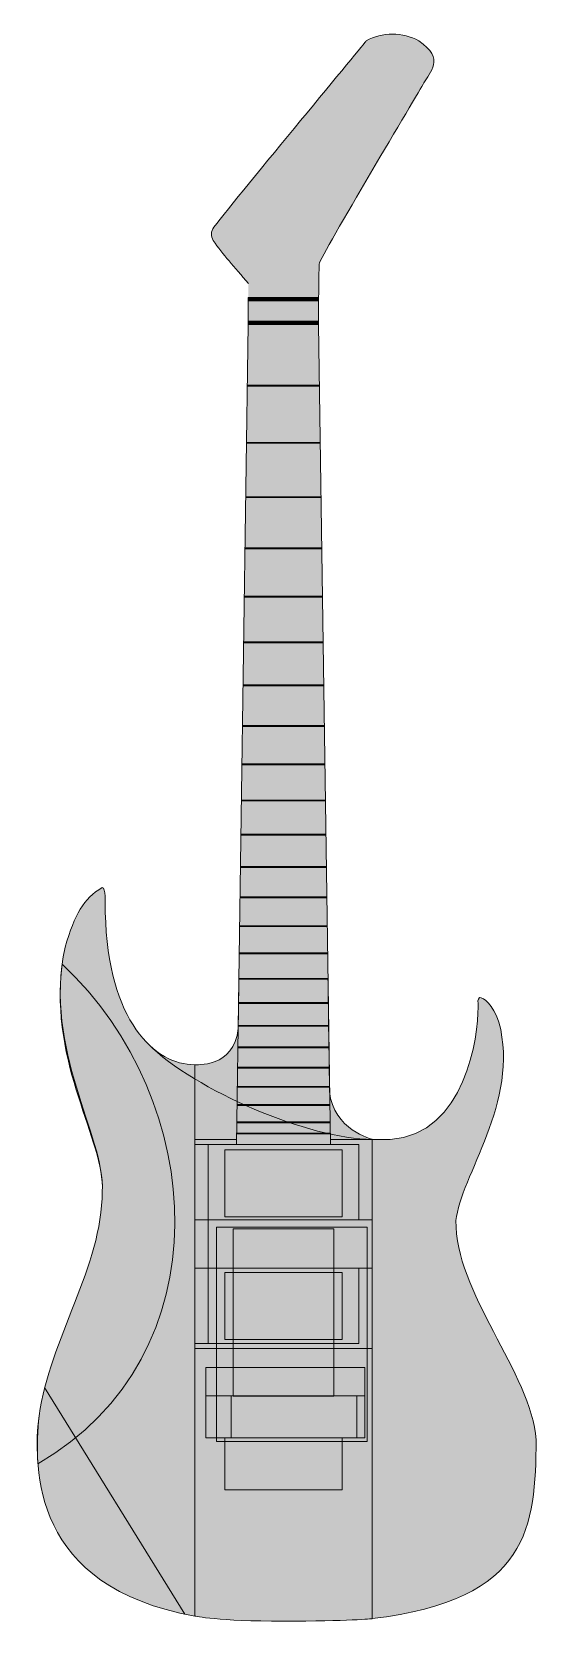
# Model space of a CAD drawing. Header units: millimetres. Extents: x -1358 to 1584, y -714 to 655.
# Drawn here: x -1358 to -1057, y -714 to 236 of the extents above; entities that cross this region are included whole.
import ezdxf

# ---------------------------------------------------------------- set-up
doc = ezdxf.new("R2010")
doc.units = ezdxf.units.MM
doc.header["$MEASUREMENT"] = 0
doc.layers.add('finished guitar', color=7, linetype='Continuous')

# ---------------------------------------------------------------- blocks, each defined once
blk = doc.blocks.new('block 368')
at = {"layer": 'finished guitar', "true_color": 0xf23005}
h = blk.add_hatch(color=20, dxfattribs=at)
h.dxf.hatch_style = 2
edge = h.paths.add_edge_path()
edge.add_spline(control_points=[(-1234.73, -330.14), (-1234.73, -330.14), (-1190.38, -330.14), (-1181.55, -330.14), (-1181.46, -336.35), (-1180.66, -392.5), (-1180.6, -397.22), (-1178.47, -419.86), (-1155.14, -425.75), (-1155.14, -425.75), (-1155.14, -425.75), (-1155.14, -712.05), (-1155.14, -712.05), (-1155.14, -712.05), (-1169.3, -713.57), (-1208.23, -713.57), (-1247.15, -713.57), (-1261.14, -710.48), (-1261.14, -710.48), (-1261.14, -710.48), (-1261.14, -381.18), (-1261.14, -381.18), (-1261.14, -381.18), (-1237.34, -383.19), (-1235.15, -359.56), (-1235.07, -353.65), (-1234.73, -330.14), (-1234.73, -330.14)], knot_values=[0, 0, 0, 0, 1, 1, 1, 2, 2, 2, 3, 3, 3, 4, 4, 4, 5, 5, 5, 6, 6, 6, 7, 7, 7, 8, 8, 8, 9, 9, 9, 9], degree=3, periodic=1)
at = {"layer": 'finished guitar', "lineweight": 0}
blk.add_open_spline([(-1234.73, -330.14), (-1234.73, -330.14), (-1190.38, -330.14), (-1181.55, -330.14), (-1181.46, -336.35), (-1180.66, -392.5), (-1180.6, -397.22), (-1178.47, -419.86), (-1155.14, -425.75), (-1155.14, -425.75), (-1155.14, -425.75), (-1155.14, -712.05), (-1155.14, -712.05), (-1155.14, -712.05), (-1169.3, -713.57), (-1208.23, -713.57), (-1247.15, -713.57), (-1261.14, -710.48), (-1261.14, -710.48), (-1261.14, -710.48), (-1261.14, -381.18), (-1261.14, -381.18), (-1261.14, -381.18), (-1237.34, -383.19), (-1235.15, -359.56), (-1235.07, -353.65), (-1234.73, -330.14), (-1234.73, -330.14)], degree=3, knots=[0, 0, 0, 0, 1, 1, 1, 2, 2, 2, 3, 3, 3, 4, 4, 4, 5, 5, 5, 6, 6, 6, 7, 7, 7, 8, 8, 8, 9, 9, 9, 9], dxfattribs=at)
blk = doc.blocks.new('block 369')
at = {"layer": 'finished guitar', "true_color": 0x000033}
blk.add_hatch(color=178, dxfattribs=at).paths.add_polyline_path([(-1158.14, -606.14), (-1248.14, -606.14), (-1248.14, -478.14), (-1158.14, -478.14)])
at = {"layer": 'finished guitar', "true_color": 0x031ca6}
blk.add_hatch(color=164, dxfattribs=at).paths.add_polyline_path([(-1178.14, -579.14), (-1238.14, -579.14), (-1238.14, -479.14), (-1178.14, -479.14)])
at = {"layer": 'finished guitar', "lineweight": 0}
for points in [[(-1158.14, -606.14), (-1248.14, -606.14), (-1248.14, -478.14), (-1158.14, -478.14), (-1158.14, -606.14)], [(-1178.14, -579.14), (-1238.14, -579.14), (-1238.14, -479.14), (-1178.14, -479.14), (-1178.14, -579.14)]]:
    blk.add_lwpolyline(points, dxfattribs=at)
blk = doc.blocks.new('block 372')
at = {"layer": 'finished guitar', "true_color": 0xffffff}
blk.add_hatch(color=7, dxfattribs=at).paths.add_polyline_path([(-1254.59, -562.03), (-1254.59, -579.03), (-1159.59, -579.03), (-1159.59, -562.03)])
at = {"layer": 'finished guitar', "lineweight": 0}
blk.add_lwpolyline([(-1254.59, -562.03), (-1254.59, -579.03), (-1159.59, -579.03), (-1159.59, -562.03), (-1254.59, -562.03)], dxfattribs=at)
blk = doc.blocks.new('block 371')
at = {"layer": 'finished guitar'}
blk.add_blockref('block 372', (0, 0), dxfattribs=at)
blk = doc.blocks.new('block 370')
at = {"layer": 'finished guitar', "true_color": 0x000033}
for points in [[(-1159.59, -604.03), (-1254.59, -604.03), (-1254.59, -562.03), (-1159.59, -562.03)], [(-1243.14, -635.03), (-1243.14, -604.03), (-1173.14, -604.03), (-1173.14, -635.03)]]:
    blk.add_hatch(color=178, dxfattribs=at).paths.add_polyline_path(points)
at = {"layer": 'finished guitar', "true_color": 0xffffff}
blk.add_hatch(color=7, dxfattribs=at).paths.add_polyline_path([(-1239.36, -579.03), (-1164.36, -579.03), (-1164.36, -604.03), (-1239.36, -604.03)])
at = {"layer": 'finished guitar', "lineweight": 0}
for points in [[(-1159.59, -604.03), (-1254.59, -604.03), (-1254.59, -562.03), (-1159.59, -562.03), (-1159.59, -604.03)], [(-1239.36, -579.03), (-1164.36, -579.03), (-1164.36, -604.03), (-1239.36, -604.03), (-1239.36, -579.03)], [(-1243.14, -635.03), (-1243.14, -604.03), (-1173.14, -604.03), (-1173.14, -635.03), (-1243.14, -635.03)]]:
    blk.add_lwpolyline(points, dxfattribs=at)
at = {"layer": 'finished guitar'}
blk.add_blockref('block 371', (0, 0), dxfattribs=at)
blk = doc.blocks.new('block 367')
at = {"layer": 'finished guitar', "true_color": 0xf23005}
h = blk.add_hatch(color=20, dxfattribs=at)
h.dxf.hatch_style = 2
h.paths.add_polyline_path([(-1155.14, -502.73), (-1261.14, -502.73), (-1261.14, -473.8), (-1155.14, -473.8)])
at = {"layer": 'finished guitar', "lineweight": 0}
blk.add_lwpolyline([(-1155.14, -502.73), (-1261.14, -502.73), (-1261.14, -473.8), (-1155.14, -473.8), (-1155.14, -502.73)], dxfattribs=at)
at = {"layer": 'finished guitar'}
for name in ['block 368', 'block 369', 'block 370']:
    blk.add_blockref(name, (0, 0), dxfattribs=at)
blk = doc.blocks.new('block 375')
at = {"layer": 'finished guitar', "true_color": 0xffffff}
blk.add_hatch(color=7, dxfattribs=at).paths.add_polyline_path([(-1187.14, 61.04), (-1229.14, 61.04), (-1236.14, -428.8), (-1180.14, -428.8)])
at = {"layer": 'finished guitar', "lineweight": 0}
blk.add_lwpolyline([(-1187.14, 61.04), (-1229.14, 61.04), (-1236.14, -428.8), (-1180.14, -428.8), (-1187.14, 61.04)], dxfattribs=at)
blk = doc.blocks.new('block 374')
at = {"layer": 'finished guitar'}
blk.add_blockref('block 375', (0, 0), dxfattribs=at)
blk = doc.blocks.new('block 376')
at = {"layer": 'finished guitar', "true_color": 0x000000}
for points in [[(-1186.61, 24.14), (-1229.67, 24.14), (-1229.66, 24.67), (-1186.62, 24.67)], [(-1186.12, -9.99), (-1230.15, -9.99), (-1230.15, -9.46), (-1186.13, -9.46)], [(-1185.66, -42.39), (-1230.62, -42.39), (-1230.61, -41.86), (-1185.67, -41.86)], [(-1185.23, -72.98), (-1231.06, -72.98), (-1231.05, -72.45), (-1185.23, -72.45)], [(-1184.81, -101.84), (-1231.47, -101.84), (-1231.46, -101.31), (-1184.82, -101.31)], [(-1184.42, -129.09), (-1231.86, -129.09), (-1231.85, -128.56), (-1184.43, -128.56)], [(-1184.06, -154.81), (-1232.23, -154.81), (-1232.22, -154.28), (-1184.06, -154.28)], [(-1183.71, -179.08), (-1232.57, -179.08), (-1232.57, -178.55), (-1183.72, -178.55)], [(-1183.38, -201.99), (-1232.9, -201.99), (-1232.89, -201.46), (-1183.39, -201.46)], [(-1183.07, -223.62), (-1233.21, -223.62), (-1233.2, -223.09), (-1183.08, -223.09)], [(-1182.78, -244.03), (-1233.5, -244.03), (-1233.49, -243.5), (-1182.79, -243.5)], [(-1182.51, -263.29), (-1233.78, -263.29), (-1233.77, -262.76), (-1182.52, -262.76)], [(-1182.25, -281.48), (-1234.04, -281.48), (-1234.03, -280.95), (-1182.26, -280.95)], [(-1182, -298.64), (-1234.28, -298.64), (-1234.28, -298.11), (-1182.01, -298.11)], [(-1181.77, -314.84), (-1234.51, -314.84), (-1234.51, -314.31), (-1181.78, -314.31)], [(-1181.55, -330.14), (-1234.73, -330.14), (-1234.73, -329.61), (-1181.56, -329.61)], [(-1181.35, -344.57), (-1234.94, -344.57), (-1234.93, -344.04), (-1181.35, -344.04)], [(-1181.15, -358.19), (-1235.13, -358.19), (-1235.13, -357.66), (-1181.16, -357.66)], [(-1180.97, -371.05), (-1235.32, -371.05), (-1235.31, -370.52), (-1180.98, -370.52)], [(-1180.8, -383.19), (-1235.49, -383.19), (-1235.48, -382.66), (-1180.8, -382.66)], [(-1180.63, -394.64), (-1235.66, -394.64), (-1235.65, -394.11), (-1180.64, -394.11)], [(-1180.48, -405.46), (-1235.81, -405.46), (-1235.8, -404.93), (-1180.49, -404.93)], [(-1180.33, -415.85), (-1235.96, -415.85), (-1235.95, -415.32), (-1180.34, -415.32)], [(-1180.23, -422.49), (-1236.05, -422.49), (-1236.05, -421.96), (-1180.24, -421.96)]]:
    blk.add_hatch(color=178, dxfattribs=at).paths.add_polyline_path(points)
at = {"layer": 'finished guitar', "lineweight": 0}
for points in [[(-1186.61, 24.14), (-1229.67, 24.14), (-1229.66, 24.67), (-1186.62, 24.67), (-1186.61, 24.14)], [(-1186.12, -9.99), (-1230.15, -9.99), (-1230.15, -9.46), (-1186.13, -9.46), (-1186.12, -9.99)], [(-1185.66, -42.39), (-1230.62, -42.39), (-1230.61, -41.86), (-1185.67, -41.86), (-1185.66, -42.39)], [(-1185.23, -72.98), (-1231.06, -72.98), (-1231.05, -72.45), (-1185.23, -72.45), (-1185.23, -72.98)], [(-1184.81, -101.84), (-1231.47, -101.84), (-1231.46, -101.31), (-1184.82, -101.31), (-1184.81, -101.84)], [(-1184.42, -129.09), (-1231.86, -129.09), (-1231.85, -128.56), (-1184.43, -128.56), (-1184.42, -129.09)], [(-1184.06, -154.81), (-1232.23, -154.81), (-1232.22, -154.28), (-1184.06, -154.28), (-1184.06, -154.81)], [(-1183.71, -179.08), (-1232.57, -179.08), (-1232.57, -178.55), (-1183.72, -178.55), (-1183.71, -179.08)], [(-1183.38, -201.99), (-1232.9, -201.99), (-1232.89, -201.46), (-1183.39, -201.46), (-1183.38, -201.99)], [(-1183.07, -223.62), (-1233.21, -223.62), (-1233.2, -223.09), (-1183.08, -223.09), (-1183.07, -223.62)], [(-1182.78, -244.03), (-1233.5, -244.03), (-1233.49, -243.5), (-1182.79, -243.5), (-1182.78, -244.03)], [(-1182.51, -263.29), (-1233.78, -263.29), (-1233.77, -262.76), (-1182.52, -262.76), (-1182.51, -263.29)], [(-1182.25, -281.48), (-1234.04, -281.48), (-1234.03, -280.95), (-1182.26, -280.95), (-1182.25, -281.48)], [(-1182, -298.64), (-1234.28, -298.64), (-1234.28, -298.11), (-1182.01, -298.11), (-1182, -298.64)], [(-1181.77, -314.84), (-1234.51, -314.84), (-1234.51, -314.31), (-1181.78, -314.31), (-1181.77, -314.84)], [(-1181.55, -330.14), (-1234.73, -330.14), (-1234.73, -329.61), (-1181.56, -329.61), (-1181.55, -330.14)], [(-1181.35, -344.57), (-1234.94, -344.57), (-1234.93, -344.04), (-1181.35, -344.04), (-1181.35, -344.57)], [(-1181.15, -358.19), (-1235.13, -358.19), (-1235.13, -357.66), (-1181.16, -357.66), (-1181.15, -358.19)], [(-1180.97, -371.05), (-1235.32, -371.05), (-1235.31, -370.52), (-1180.98, -370.52), (-1180.97, -371.05)], [(-1180.8, -383.19), (-1235.49, -383.19), (-1235.48, -382.66), (-1180.8, -382.66), (-1180.8, -383.19)], [(-1180.63, -394.64), (-1235.66, -394.64), (-1235.65, -394.11), (-1180.64, -394.11), (-1180.63, -394.64)], [(-1180.48, -405.46), (-1235.81, -405.46), (-1235.8, -404.93), (-1180.49, -404.93), (-1180.48, -405.46)], [(-1180.33, -415.85), (-1235.96, -415.85), (-1235.95, -415.32), (-1180.34, -415.32), (-1180.33, -415.85)], [(-1180.23, -422.49), (-1236.05, -422.49), (-1236.05, -421.96), (-1180.24, -421.96), (-1180.23, -422.49)]]:
    blk.add_lwpolyline(points, dxfattribs=at)
blk = doc.blocks.new('block 379')
at = {"layer": 'finished guitar', "true_color": 0x0f30d1}
blk.add_hatch(color=162, dxfattribs=at).paths.add_polyline_path([(-1229.14, 77.04), (-1229.14, 61.04), (-1187.14, 61.04), (-1187.14, 77.04)])
at = {"layer": 'finished guitar', "lineweight": 0}
blk.add_lwpolyline([(-1229.14, 77.04), (-1229.14, 61.04), (-1187.14, 61.04), (-1187.14, 77.04), (-1229.14, 77.04)], dxfattribs=at)
blk = doc.blocks.new('block 378')
at = {"layer": 'finished guitar'}
blk.add_blockref('block 379', (0, 0), dxfattribs=at)
blk = doc.blocks.new('block 380')
at = {"layer": 'finished guitar', "true_color": 0xf23005}
for points in [[(-1225.65, 61.04), (-1229.15, 61.04), (-1229.15, 63.04), (-1225.65, 63.04)], [(-1218.64, 61.04), (-1225.64, 61.04), (-1225.64, 63.04), (-1218.64, 63.04)], [(-1211.64, 61.04), (-1218.64, 61.04), (-1218.64, 63.04), (-1211.64, 63.04)], [(-1204.64, 61.04), (-1211.64, 61.04), (-1211.64, 63.04), (-1204.64, 63.04)], [(-1197.64, 61.04), (-1204.64, 61.04), (-1204.64, 63.04), (-1197.64, 63.04)], [(-1190.64, 61.04), (-1197.64, 61.04), (-1197.64, 63.04), (-1190.64, 63.04)], [(-1187.14, 61.04), (-1190.64, 61.04), (-1190.64, 63.04), (-1187.14, 63.04)]]:
    blk.add_hatch(color=20, dxfattribs=at).paths.add_polyline_path(points)
at = {"layer": 'finished guitar', "lineweight": 0}
for points in [[(-1225.65, 61.04), (-1229.15, 61.04), (-1229.15, 63.04), (-1225.65, 63.04), (-1225.65, 61.04)], [(-1218.64, 61.04), (-1225.64, 61.04), (-1225.64, 63.04), (-1218.64, 63.04), (-1218.64, 61.04)], [(-1211.64, 61.04), (-1218.64, 61.04), (-1218.64, 63.04), (-1211.64, 63.04), (-1211.64, 61.04)], [(-1204.64, 61.04), (-1211.64, 61.04), (-1211.64, 63.04), (-1204.64, 63.04), (-1204.64, 61.04)], [(-1197.64, 61.04), (-1204.64, 61.04), (-1204.64, 63.04), (-1197.64, 63.04), (-1197.64, 61.04)], [(-1190.64, 61.04), (-1197.64, 61.04), (-1197.64, 63.04), (-1190.64, 63.04), (-1190.64, 61.04)], [(-1187.14, 61.04), (-1190.64, 61.04), (-1190.64, 63.04), (-1187.14, 63.04), (-1187.14, 61.04)]]:
    blk.add_lwpolyline(points, dxfattribs=at)
blk = doc.blocks.new('block 381')
at = {"layer": 'finished guitar', "true_color": 0xf23005}
for points in [[(-1225.64, 75.04), (-1229.14, 75.04), (-1229.14, 77.04), (-1225.64, 77.04)], [(-1218.64, 75.04), (-1225.64, 75.04), (-1225.64, 77.04), (-1218.64, 77.04)], [(-1211.64, 75.04), (-1218.64, 75.04), (-1218.64, 77.04), (-1211.64, 77.04)], [(-1204.64, 75.04), (-1211.64, 75.04), (-1211.64, 77.04), (-1204.64, 77.04)], [(-1197.64, 75.04), (-1204.64, 75.04), (-1204.64, 77.04), (-1197.64, 77.04)], [(-1190.64, 75.04), (-1197.64, 75.04), (-1197.64, 77.04), (-1190.64, 77.04)], [(-1187.14, 75.04), (-1190.64, 75.04), (-1190.64, 77.04), (-1187.14, 77.04)]]:
    blk.add_hatch(color=20, dxfattribs=at).paths.add_polyline_path(points)
at = {"layer": 'finished guitar', "lineweight": 0}
for points in [[(-1225.64, 75.04), (-1229.14, 75.04), (-1229.14, 77.04), (-1225.64, 77.04), (-1225.64, 75.04)], [(-1218.64, 75.04), (-1225.64, 75.04), (-1225.64, 77.04), (-1218.64, 77.04), (-1218.64, 75.04)], [(-1211.64, 75.04), (-1218.64, 75.04), (-1218.64, 77.04), (-1211.64, 77.04), (-1211.64, 75.04)], [(-1204.64, 75.04), (-1211.64, 75.04), (-1211.64, 77.04), (-1204.64, 77.04), (-1204.64, 75.04)], [(-1197.64, 75.04), (-1204.64, 75.04), (-1204.64, 77.04), (-1197.64, 77.04), (-1197.64, 75.04)], [(-1190.64, 75.04), (-1197.64, 75.04), (-1197.64, 77.04), (-1190.64, 77.04), (-1190.64, 75.04)], [(-1187.14, 75.04), (-1190.64, 75.04), (-1190.64, 77.04), (-1187.14, 77.04), (-1187.14, 75.04)]]:
    blk.add_lwpolyline(points, dxfattribs=at)
blk = doc.blocks.new('block 377')
at = {"layer": 'finished guitar'}
for name in ['block 378', 'block 381', 'block 380']:
    blk.add_blockref(name, (0, 0), dxfattribs=at)
blk = doc.blocks.new('block 373')
at = {"layer": 'finished guitar', "true_color": 0xffffff}
h = blk.add_hatch(color=7, dxfattribs=at)
edge = h.paths.add_edge_path()
edge.add_spline(control_points=[(-1229.05, 85.38), (-1237.62, 95.91), (-1244.28, 102.5), (-1250.05, 111.23), (-1251.64, 113.62), (-1251.53, 116.76), (-1249.77, 119.03), (-1232.88, 140.72), (-1158.69, 230.37), (-1158.69, 230.37), (-1149.18, 235.83), (-1136.92, 235.83), (-1127.36, 230.37), (-1111.16, 219.94), (-1121.13, 211.25), (-1124.22, 205.36), (-1127.36, 199.5), (-1185.27, 103.27), (-1186.88, 97.01), (-1186.93, 90.28), (-1187.14, 77.04), (-1187.14, 77.04), (-1187.14, 77.04), (-1229.14, 77.04), (-1229.14, 77.04)], knot_values=[0, 0, 0, 0, 0.352778, 0.352778, 0.352778, 0.705556, 0.705556, 0.705556, 1.058333, 1.058333, 1.058333, 1.411111, 1.411111, 1.411111, 1.763889, 1.763889, 1.763889, 2.116667, 2.116667, 2.116667, 2.469444, 2.469444, 2.469444, 2.822222, 2.822222, 2.822222, 2.822222], degree=3, periodic=0)
edge.add_line((-1229.14, 77.04), (-1229.05, 85.38))
at = {"layer": 'finished guitar', "lineweight": 0}
blk.add_open_spline([(-1229.05, 85.38), (-1237.62, 95.91), (-1244.28, 102.5), (-1250.05, 111.23), (-1251.64, 113.62), (-1251.53, 116.76), (-1249.77, 119.03), (-1232.88, 140.72), (-1158.69, 230.37), (-1158.69, 230.37), (-1149.18, 235.83), (-1136.92, 235.83), (-1127.36, 230.37), (-1111.16, 219.94), (-1121.13, 211.25), (-1124.22, 205.36), (-1127.36, 199.5), (-1185.27, 103.27), (-1186.88, 97.01), (-1186.93, 90.28), (-1187.14, 77.04), (-1187.14, 77.04), (-1187.14, 77.04), (-1229.14, 77.04), (-1229.14, 77.04)], degree=3, knots=[0, 0, 0, 0, 1, 1, 1, 2, 2, 2, 3, 3, 3, 4, 4, 4, 5, 5, 5, 6, 6, 6, 7, 7, 7, 8, 8, 8, 8], dxfattribs=at)
at = {"layer": 'finished guitar'}
for name in ['block 377', 'block 374', 'block 376']:
    blk.add_blockref(name, (0, 0), dxfattribs=at)
blk = doc.blocks.new('block 384')
at = {"layer": 'finished guitar', "true_color": 0x031ca6}
h = blk.add_hatch(color=164, dxfattribs=at)
edge = h.paths.add_edge_path()
edge.add_spline(control_points=[(-1314.52, -290.18), (-1314.65, -284.19), (-1314.04, -275.4), (-1316.39, -275.31), (-1327.57, -282.11), (-1332.71, -291.04), (-1338.51, -311.02), (-1351.86, -372.62), (-1314.5, -423.8), (-1316.34, -456.98), (-1316.39, -501.66), (-1347.74, -545.06), (-1354.06, -590.86), (-1357.43, -622.74), (-1358.42, -693.18), (-1261.14, -710.48), (-1261.14, -710.48), (-1261.14, -381.18), (-1261.14, -381.18), (-1284.8, -381.18), (-1312.93, -355.69), (-1314.52, -290.18)], knot_values=[0, 0, 0, 0, 1, 1, 1, 2, 2, 2, 3, 3, 3, 4, 4, 4, 5, 5, 5, 6, 6, 6, 7, 7, 7, 7], degree=3, periodic=1)
at = {"layer": 'finished guitar', "lineweight": 0}
blk.add_open_spline([(-1314.52, -290.18), (-1314.65, -284.19), (-1314.04, -275.4), (-1316.39, -275.31), (-1327.57, -282.11), (-1332.71, -291.04), (-1338.51, -311.02), (-1351.86, -372.62), (-1314.5, -423.8), (-1316.34, -456.98), (-1316.39, -501.66), (-1347.74, -545.06), (-1354.06, -590.86), (-1357.43, -622.74), (-1358.42, -693.18), (-1261.14, -710.48), (-1261.14, -710.48), (-1261.14, -381.18), (-1261.14, -381.18), (-1284.8, -381.18), (-1312.93, -355.69), (-1314.52, -290.18)], degree=3, knots=[0, 0, 0, 0, 1, 1, 1, 2, 2, 2, 3, 3, 3, 4, 4, 4, 5, 5, 5, 6, 6, 6, 7, 7, 7, 7], dxfattribs=at)
blk = doc.blocks.new('block 383')
at = {"layer": 'finished guitar'}
blk.add_blockref('block 384', (0, 0), dxfattribs=at)
blk = doc.blocks.new('block 386')
at = {"layer": 'finished guitar', "true_color": 0x191919}
h = blk.add_hatch(color=179, dxfattribs=at)
h.paths.add_polyline_path([(-1163.14, -547.73), (-1253.14, -547.73), (-1253.14, -502.73), (-1163.14, -502.73)])
h.paths.add_polyline_path([(-1243.14, -545.23), (-1173.14, -545.23), (-1173.14, -505.23), (-1243.14, -505.23)])
at = {"layer": 'finished guitar', "lineweight": 0}
for points in [[(-1163.14, -547.73), (-1253.14, -547.73), (-1253.14, -502.73), (-1163.14, -502.73), (-1163.14, -547.73)], [(-1243.14, -545.23), (-1173.14, -545.23), (-1173.14, -505.23), (-1243.14, -505.23), (-1243.14, -545.23)]]:
    blk.add_lwpolyline(points, dxfattribs=at)
blk = doc.blocks.new('block 387')
at = {"layer": 'finished guitar', "true_color": 0x191919}
h = blk.add_hatch(color=179, dxfattribs=at)
h.paths.add_polyline_path([(-1163.14, -473.8), (-1253.14, -473.8), (-1253.14, -428.8), (-1163.14, -428.8)])
h.paths.add_polyline_path([(-1243.14, -472), (-1173.14, -472), (-1173.14, -432), (-1243.14, -432)])
at = {"layer": 'finished guitar', "lineweight": 0}
for points in [[(-1163.14, -473.8), (-1253.14, -473.8), (-1253.14, -428.8), (-1163.14, -428.8), (-1163.14, -473.8)], [(-1243.14, -472), (-1173.14, -472), (-1173.14, -432), (-1243.14, -432), (-1243.14, -472)]]:
    blk.add_lwpolyline(points, dxfattribs=at)
blk = doc.blocks.new('block 385')
at = {"layer": 'finished guitar', "true_color": 0xf13005}
h = blk.add_hatch(color=20, dxfattribs=at)
h.dxf.hatch_style = 2
h.paths.add_polyline_path([(-1261.14, -425.75), (-1236.14, -425.75), (-1236.14, -428.8), (-1180.14, -428.8), (-1180.14, -425.75), (-1155.14, -425.75), (-1155.14, -550.73), (-1261.14, -550.73)])
h.paths.add_polyline_path([(-1243.14, -545.23), (-1173.14, -545.23), (-1173.14, -505.23), (-1243.14, -505.23)])
h.paths.add_polyline_path([(-1243.14, -472), (-1173.14, -472), (-1173.14, -432), (-1243.14, -432)])
at = {"layer": 'finished guitar', "true_color": 0x031ca6}
for points in [[(-1243.14, -432), (-1173.14, -432), (-1173.14, -472), (-1243.14, -472)], [(-1243.14, -505.23), (-1173.14, -505.23), (-1173.14, -545.23), (-1243.14, -545.23)]]:
    blk.add_hatch(color=164, dxfattribs=at).paths.add_polyline_path(points)
at = {"layer": 'finished guitar', "lineweight": 0}
for points in [[(-1261.14, -425.75), (-1236.14, -425.75), (-1236.14, -428.8), (-1180.14, -428.8), (-1180.14, -425.75), (-1155.14, -425.75), (-1155.14, -550.73), (-1261.14, -550.73), (-1261.14, -425.75)], [(-1243.14, -472), (-1173.14, -472), (-1173.14, -432), (-1243.14, -432), (-1243.14, -472)], [(-1243.14, -432), (-1173.14, -432), (-1173.14, -472), (-1243.14, -472), (-1243.14, -432)], [(-1243.14, -545.23), (-1173.14, -545.23), (-1173.14, -505.23), (-1243.14, -505.23), (-1243.14, -545.23)], [(-1243.14, -505.23), (-1173.14, -505.23), (-1173.14, -545.23), (-1243.14, -545.23), (-1243.14, -505.23)]]:
    blk.add_lwpolyline(points, dxfattribs=at)
at = {"layer": 'finished guitar'}
for name in ['block 387', 'block 386']:
    blk.add_blockref(name, (0, 0), dxfattribs=at)
blk = doc.blocks.new('block 382')
at = {"layer": 'finished guitar', "true_color": 0xf13005}
h = blk.add_hatch(color=20, dxfattribs=at)
edge = h.paths.add_edge_path()
edge.add_spline(control_points=[(-1340.27, -321.14), (-1348, -381.71), (-1314.66, -426.73), (-1316.34, -456.98), (-1316.39, -501.66), (-1347.74, -545.06), (-1354.06, -590.86), (-1355.07, -600.44), (-1355.73, -604.6), (-1354.8, -619.53), (-1243.14, -554.98), (-1253.14, -402.58), (-1340.27, -321.14)], knot_values=[0, 0, 0, 0, 1, 1, 1, 2, 2, 2, 3, 3, 3, 4, 4, 4, 4], degree=3, periodic=1)
at = {"layer": 'finished guitar', "true_color": 0x031ca6}
blk.add_hatch(color=164, dxfattribs=at).paths.add_polyline_path([(-1253.14, -547.73), (-1261.14, -547.73), (-1261.14, -428.8), (-1253.14, -428.8)])
at = {"layer": 'finished guitar', "lineweight": 0}
blk.add_lwpolyline([(-1253.14, -547.73), (-1261.14, -547.73), (-1261.14, -428.8), (-1253.14, -428.8), (-1253.14, -547.73)], dxfattribs=at)
at = {"layer": 'finished guitar', "color": 7, "lineweight": 18, "true_color": 0xffffff}
blk.add_lwpolyline([(-1350.82, -573.98), (-1266.98, -709.35)], dxfattribs=at)
at = {"layer": 'finished guitar', "lineweight": 0}
blk.add_open_spline([(-1340.27, -321.14), (-1348, -381.71), (-1314.66, -426.73), (-1316.34, -456.98), (-1316.39, -501.66), (-1347.74, -545.06), (-1354.06, -590.86), (-1355.07, -600.44), (-1355.73, -604.6), (-1354.8, -619.53), (-1243.14, -554.98), (-1253.14, -402.58), (-1340.27, -321.14)], degree=3, knots=[0, 0, 0, 0, 1, 1, 1, 2, 2, 2, 3, 3, 3, 4, 4, 4, 4], dxfattribs=at)
at = {"layer": 'finished guitar'}
for name in ['block 383', 'block 385']:
    blk.add_blockref(name, (0, 0), dxfattribs=at)
blk = doc.blocks.new('block 390')
at = {"layer": 'finished guitar', "true_color": 0x031ca6}
h = blk.add_hatch(color=164, dxfattribs=at)
edge = h.paths.add_edge_path()
edge.add_spline(control_points=[(-1105.12, -474.28), (-1102.71, -448.02), (-1066.78, -403.53), (-1079.47, -355.74), (-1079.47, -355.74), (-1079.47, -355.74), (-1079.47, -355.74), (-1082.99, -345.04), (-1088.61, -341), (-1091.04, -341), (-1091.04, -341), (-1091.04, -341), (-1091.04, -341), (-1092.41, -342.16), (-1091.85, -343.44), (-1091.93, -346.82), (-1091.82, -363.66), (-1099.17, -422.58), (-1144.46, -425.87), (-1144.46, -425.87), (-1144.46, -425.87), (-1144.46, -425.87), (-1149.62, -425.87), (-1155.14, -425.75), (-1155.14, -425.75), (-1155.14, -425.75), (-1155.15, -712.05), (-1155.14, -712.05), (-1060.73, -700.79), (-1057.72, -656.92), (-1057.21, -605.27), (-1057.21, -605.27), (-1057.21, -605.27), (-1057.21, -605.27), (-1060.13, -565.41), (-1106.18, -516.39), (-1105.12, -474.28)], knot_values=[0, 0, 0, 0, 1, 1, 1, 2, 2, 2, 3, 3, 3, 4, 4, 4, 5, 5, 5, 6, 6, 6, 7, 7, 7, 8, 8, 8, 9, 9, 9, 10, 10, 10, 11, 11, 11, 12, 12, 12, 12], degree=3, periodic=1)
at = {"layer": 'finished guitar', "lineweight": 0}
blk.add_open_spline([(-1105.12, -474.28), (-1102.71, -448.02), (-1066.78, -403.53), (-1079.47, -355.74), (-1079.47, -355.74), (-1079.47, -355.74), (-1079.47, -355.74), (-1082.99, -345.04), (-1088.61, -341), (-1091.04, -341), (-1091.04, -341), (-1091.04, -341), (-1091.04, -341), (-1092.41, -342.16), (-1091.85, -343.44), (-1091.93, -346.82), (-1091.82, -363.66), (-1099.17, -422.58), (-1144.46, -425.87), (-1144.46, -425.87), (-1144.46, -425.87), (-1144.46, -425.87), (-1149.62, -425.87), (-1155.14, -425.75), (-1155.14, -425.75), (-1155.14, -425.75), (-1155.15, -712.05), (-1155.14, -712.05), (-1060.73, -700.79), (-1057.72, -656.92), (-1057.21, -605.27), (-1057.21, -605.27), (-1057.21, -605.27), (-1057.21, -605.27), (-1060.13, -565.41), (-1106.18, -516.39), (-1105.12, -474.28)], degree=3, knots=[0, 0, 0, 0, 1, 1, 1, 2, 2, 2, 3, 3, 3, 4, 4, 4, 5, 5, 5, 6, 6, 6, 7, 7, 7, 8, 8, 8, 9, 9, 9, 10, 10, 10, 11, 11, 11, 12, 12, 12, 12], dxfattribs=at)
blk = doc.blocks.new('block 389')
at = {"layer": 'finished guitar'}
blk.add_blockref('block 390', (0, 0), dxfattribs=at)
blk = doc.blocks.new('block 388')
at = {"layer": 'finished guitar'}
blk.add_blockref('block 389', (0, 0), dxfattribs=at)
blk = doc.blocks.new('block 366')
at = {"layer": 'finished guitar', "color": 7, "lineweight": 9, "true_color": 0xffffff}
blk.add_open_spline([(-1289.01, -368.7), (-1261.1, -396.61), (-1192.27, -425.75), (-1155.14, -425.75)], degree=3, dxfattribs=at)
at = {"layer": 'finished guitar'}
for name in ['block 373', 'block 382', 'block 367', 'block 388']:
    blk.add_blockref(name, (0, 0), dxfattribs=at)

msp = doc.modelspace()

# ---------------------------------------------------------------- block references
at = {"layer": 'finished guitar'}
msp.add_blockref('block 366', (0, 0), dxfattribs=at)

doc.saveas('drawing.dxf')
